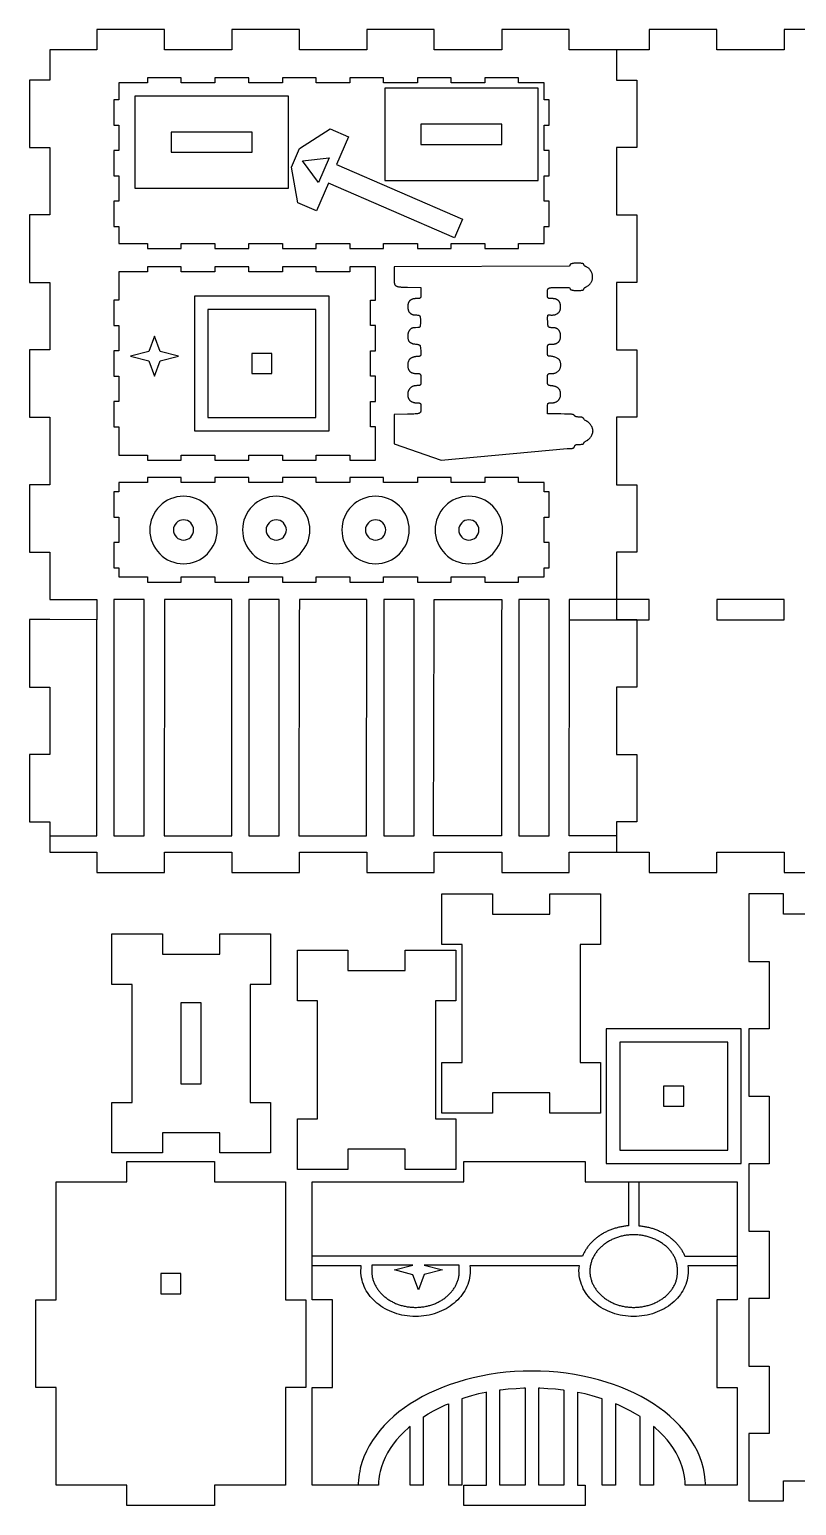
# Model space of a CAD drawing. Extents: x 17 to 1181, y 17 to 892.
# Drawn here: x 17 to 471, y 17 to 892 of the extents above; entities that cross this region are included whole.
import ezdxf

# ---------------------------------------------------------------- set-up
doc = ezdxf.new("R2010")
doc.units = 0
for name, color, linetype in [('CUT_FIRST', 105, 'CONTINUOUS'), ('CUT_LAST', 18, 'CONTINUOUS'), ('ENGRAVE', 30, 'CONTINUOUS')]:
    doc.layers.add(name, color=color, linetype=linetype)

msp = doc.modelspace()

# ---------------------------------------------------------------- linework, layer by layer
at = {"layer": 'CUT_FIRST'}
for points in [[(66.64, 850.27), (66.64, 835.27), (69.64, 835.27), (69.64, 820.27), (66.64, 820.27), (66.64, 805.27), (69.64, 805.27), (69.64, 790.27), (66.64, 790.27), (66.64, 775.27), (69.64, 775.27), (69.64, 765.08), (86.64, 765.08), (86.64, 762.08), (106.64, 762.08), (106.64, 765.08), (126.64, 765.08), (126.64, 762.08), (146.64, 762.08), (146.64, 765.08), (166.64, 765.08), (166.64, 762.08), (186.64, 762.08), (186.64, 765.08), (206.64, 765.08), (206.64, 762.08), (226.64, 762.08), (226.64, 765.08), (246.64, 765.08), (246.64, 762.08), (266.64, 762.08), (266.64, 765.08), (286.64, 765.08), (286.64, 762.08), (306.64, 762.08), (306.64, 765.08), (321.77, 765.08), (321.77, 775.27), (324.77, 775.27), (324.77, 790.27), (321.77, 790.27), (321.77, 805.27), (324.77, 805.27), (324.77, 820.27), (321.77, 820.27), (321.77, 835.27), (324.77, 835.27), (324.77, 850.27), (321.77, 850.27), (321.77, 860.46), (306.64, 860.46), (306.64, 863.46), (286.64, 863.46), (286.64, 860.46), (266.64, 860.46), (266.64, 863.46), (246.64, 863.46), (246.64, 860.46), (226.64, 860.46), (226.64, 863.46), (206.64, 863.46), (206.64, 860.46), (186.64, 860.46), (186.64, 863.46), (166.64, 863.46), (166.64, 860.46), (146.64, 860.46), (146.64, 863.46), (126.64, 863.46), (126.64, 860.46), (106.64, 860.46), (106.64, 863.46), (86.64, 863.46), (86.64, 860.46), (69.64, 860.46), (69.64, 850.27)], [(79.16, 797.92), (170.18, 797.92), (170.18, 852.53), (79.16, 852.53)], [(227.26, 802.59), (318.28, 802.59), (318.28, 857.21), (227.26, 857.21)], [(198.75, 811.95), (273.47, 779.59), (268.7, 768.57), (193.99, 800.93), (186.85, 784.41), (175.84, 789.17), (171.96, 810.45), (176.72, 821.47), (194.88, 833.23), (205.89, 828.47)], [(296.77, 835.9), (248.77, 835.9), (248.77, 823.9), (296.77, 823.9)], [(148.67, 831.23), (100.67, 831.23), (100.67, 819.23), (148.67, 819.23)], [(350.78, 654.09), (350.77, 654.26), (350.76, 654.44), (350.73, 654.63), (350.69, 654.82), (350.63, 655.02), (350.57, 655.22), (350.5, 655.43), (350.42, 655.64), (350.23, 656.07), (350.01, 656.51), (349.76, 656.94), (349.49, 657.36), (349.2, 657.78), (348.9, 658.17), (348.58, 658.53), (348.26, 658.87), (348.09, 659.02), (347.93, 659.16), (347.77, 659.3), (347.6, 659.42), (347.44, 659.52), (347.28, 659.62), (347.13, 659.7), (346.97, 659.76), (346.68, 659.89), (346.39, 660.05), (346.12, 660.23), (345.86, 660.42), (345.64, 660.63), (345.44, 660.84), (345.36, 660.95), (345.29, 661.05), (345.24, 661.15), (345.19, 661.25), (345.14, 661.37), (345.07, 661.48), (344.99, 661.58), (344.89, 661.67), (344.77, 661.75), (344.64, 661.83), (344.5, 661.9), (344.34, 661.96), (344.16, 662.02), (343.97, 662.07), (343.76, 662.11), (343.53, 662.14), (343.29, 662.16), (343.04, 662.18), (342.76, 662.19), (342.47, 662.2), (342.19, 662.2), (341.92, 662.21), (341.67, 662.23), (341.43, 662.26), (341.21, 662.29), (341, 662.33), (340.81, 662.37), (340.63, 662.43), (340.46, 662.49), (340.32, 662.55), (340.19, 662.63), (340.07, 662.71), (339.97, 662.8), (339.89, 662.89), (339.82, 662.99), (339.77, 663.1), (339.74, 663.17), (339.7, 663.23), (339.66, 663.29), (339.6, 663.35), (339.53, 663.4), (339.46, 663.45), (339.37, 663.5), (339.27, 663.55), (339.04, 663.63), (338.75, 663.71), (338.4, 663.77), (337.98, 663.82), (337.49, 663.87), (336.92, 663.91), (336.27, 663.94), (335.54, 663.96), (333.78, 663.99), (331.6, 664), (323.78, 664), (323.78, 667.3), (323.78, 668.39), (323.79, 668.83), (323.81, 669.21), (323.85, 669.53), (323.9, 669.8), (323.94, 669.91), (323.98, 670.02), (324.03, 670.11), (324.08, 670.19), (324.14, 670.26), (324.21, 670.33), (324.28, 670.38), (324.37, 670.43), (324.46, 670.47), (324.56, 670.5), (324.8, 670.55), (325.08, 670.58), (325.4, 670.6), (326.2, 670.6), (326.5, 670.61), (326.79, 670.63), (327.07, 670.66), (327.34, 670.7), (327.61, 670.75), (327.88, 670.81), (328.13, 670.89), (328.38, 670.97), (328.62, 671.07), (328.86, 671.17), (329.08, 671.29), (329.3, 671.41), (329.51, 671.54), (329.71, 671.69), (329.9, 671.84), (330.08, 672), (330.25, 672.17), (330.42, 672.35), (330.57, 672.54), (330.72, 672.73), (330.85, 672.93), (330.97, 673.14), (331.08, 673.36), (331.19, 673.58), (331.28, 673.82), (331.36, 674.05), (331.42, 674.3), (331.48, 674.55), (331.52, 674.81), (331.56, 675.07), (331.57, 675.34), (331.58, 675.61), (331.58, 675.89), (331.56, 676.16), (331.54, 676.43), (331.51, 676.68), (331.46, 676.93), (331.41, 677.17), (331.35, 677.4), (331.28, 677.62), (331.2, 677.84), (331.11, 678.05), (331.01, 678.25), (330.9, 678.44), (330.78, 678.62), (330.65, 678.8), (330.51, 678.96), (330.36, 679.12), (330.2, 679.28), (330.03, 679.42), (329.85, 679.56), (329.66, 679.69), (329.46, 679.81), (329.25, 679.92), (329.03, 680.03), (328.8, 680.13), (328.56, 680.22), (328.32, 680.3), (328.06, 680.38), (327.79, 680.45), (327.51, 680.51), (327.22, 680.56), (326.91, 680.61), (326.6, 680.65), (325.67, 680.76), (325.29, 680.82), (324.97, 680.89), (324.83, 680.93), (324.69, 680.97), (324.57, 681.02), (324.47, 681.07), (324.37, 681.14), (324.28, 681.21), (324.2, 681.28), (324.13, 681.37), (324.07, 681.46), (324.01, 681.57), (323.97, 681.68), (323.92, 681.81), (323.89, 681.95), (323.86, 682.1), (323.82, 682.45), (323.79, 682.85), (323.78, 683.33), (323.78, 684.49), (323.78, 685.65), (323.79, 686.13), (323.82, 686.53), (323.85, 686.87), (323.88, 687.02), (323.91, 687.16), (323.95, 687.28), (323.99, 687.39), (324.04, 687.49), (324.1, 687.57), (324.16, 687.65), (324.24, 687.72), (324.32, 687.78), (324.41, 687.83), (324.51, 687.87), (324.62, 687.91), (324.74, 687.94), (324.87, 687.96), (325.17, 687.99), (325.52, 688.01), (326.37, 688.02), (326.75, 688.03), (327.12, 688.06), (327.47, 688.11), (327.82, 688.17), (328.15, 688.26), (328.47, 688.37), (328.78, 688.49), (329.07, 688.63), (329.35, 688.78), (329.62, 688.95), (329.87, 689.13), (330.1, 689.33), (330.33, 689.55), (330.53, 689.77), (330.72, 690.01), (330.9, 690.26), (331.06, 690.53), (331.2, 690.8), (331.32, 691.09), (331.43, 691.38), (331.52, 691.69), (331.59, 692), (331.64, 692.32), (331.67, 692.65), (331.68, 692.99), (331.68, 693.33), (331.65, 693.68), (331.61, 694.03), (331.54, 694.39), (331.45, 694.75), (331.34, 695.12), (331.21, 695.49), (331.15, 695.62), (331.09, 695.74), (331, 695.87), (330.91, 695.99), (330.81, 696.12), (330.69, 696.24), (330.57, 696.36), (330.43, 696.48), (330.13, 696.72), (329.8, 696.94), (329.43, 697.16), (329.05, 697.36), (328.64, 697.54), (328.22, 697.71), (327.79, 697.86), (327.35, 697.98), (326.9, 698.08), (326.46, 698.16), (326.03, 698.21), (325.82, 698.22), (325.61, 698.22), (325, 698.23), (324.76, 698.25), (324.55, 698.28), (324.46, 698.3), (324.37, 698.33), (324.29, 698.37), (324.22, 698.41), (324.16, 698.46), (324.1, 698.52), (324.05, 698.59), (324, 698.67), (323.96, 698.76), (323.93, 698.86), (323.87, 699.1), (323.83, 699.39), (323.8, 699.74), (323.79, 700.15), (323.78, 700.64), (323.78, 701.83), (323.78, 703.01), (323.79, 703.5), (323.82, 703.91), (323.86, 704.26), (323.88, 704.41), (323.92, 704.55), (323.95, 704.67), (324, 704.79), (324.05, 704.89), (324.11, 704.98), (324.18, 705.06), (324.25, 705.13), (324.34, 705.19), (324.43, 705.24), (324.53, 705.28), (324.65, 705.32), (324.77, 705.35), (324.91, 705.37), (325.21, 705.4), (325.57, 705.42), (326.45, 705.43), (326.77, 705.43), (327.08, 705.45), (327.37, 705.47), (327.66, 705.5), (327.93, 705.55), (328.2, 705.6), (328.45, 705.66), (328.7, 705.73), (328.93, 705.82), (329.16, 705.91), (329.37, 706.01), (329.58, 706.12), (329.77, 706.24), (329.96, 706.37), (330.13, 706.51), (330.3, 706.66), (330.46, 706.81), (330.6, 706.98), (330.74, 707.16), (330.86, 707.35), (330.98, 707.54), (331.08, 707.75), (331.18, 707.97), (331.26, 708.19), (331.34, 708.43), (331.4, 708.67), (331.46, 708.93), (331.5, 709.19), (331.54, 709.47), (331.56, 709.75), (331.58, 710.04), (331.58, 710.34), (331.58, 710.59), (331.56, 710.83), (331.54, 711.06), (331.51, 711.29), (331.47, 711.52), (331.42, 711.74), (331.36, 711.96), (331.29, 712.17), (331.22, 712.38), (331.14, 712.58), (331.05, 712.78), (330.96, 712.97), (330.85, 713.15), (330.74, 713.33), (330.63, 713.5), (330.51, 713.66), (330.38, 713.82), (330.24, 713.96), (330.1, 714.1), (329.95, 714.24), (329.8, 714.36), (329.64, 714.48), (329.48, 714.58), (329.32, 714.68), (329.14, 714.77), (328.97, 714.85), (328.79, 714.91), (328.6, 714.97), (328.41, 715.02), (328.22, 715.06), (328.03, 715.08), (327.83, 715.1), (326.53, 715.16), (326.02, 715.19), (325.57, 715.24), (325.38, 715.26), (325.2, 715.3), (325.04, 715.34), (324.9, 715.38), (324.77, 715.44), (324.65, 715.5), (324.55, 715.58), (324.45, 715.66), (324.37, 715.76), (324.3, 715.86), (324.24, 715.98), (324.18, 716.12), (324.14, 716.27), (324.1, 716.43), (324.06, 716.61), (324.04, 716.81), (323.99, 717.26), (323.96, 717.79), (323.9, 719.12), (323.86, 720.1), (323.85, 720.9), (323.86, 721.25), (323.87, 721.55), (323.9, 721.82), (323.93, 722.05), (323.97, 722.25), (324.01, 722.42), (324.07, 722.55), (324.14, 722.66), (324.21, 722.73), (324.3, 722.78), (324.39, 722.8), (324.5, 722.8), (324.91, 722.75), (325.32, 722.72), (325.71, 722.69), (326.1, 722.68), (326.47, 722.69), (326.83, 722.7), (327.17, 722.73), (327.51, 722.78), (327.83, 722.83), (328.14, 722.9), (328.44, 722.98), (328.72, 723.08), (328.99, 723.19), (329.25, 723.31), (329.5, 723.44), (329.73, 723.58), (329.95, 723.74), (330.16, 723.91), (330.35, 724.09), (330.53, 724.29), (330.7, 724.49), (330.85, 724.71), (330.99, 724.94), (331.11, 725.18), (331.22, 725.43), (331.31, 725.7), (331.4, 725.98), (331.46, 726.26), (331.51, 726.56), (331.55, 726.87), (331.57, 727.2), (331.58, 727.53), (331.58, 727.83), (331.56, 728.13), (331.54, 728.41), (331.5, 728.68), (331.46, 728.95), (331.4, 729.2), (331.34, 729.45), (331.26, 729.68), (331.18, 729.91), (331.08, 730.12), (330.98, 730.33), (330.86, 730.53), (330.74, 730.71), (330.6, 730.89), (330.46, 731.06), (330.3, 731.22), (330.13, 731.37), (329.96, 731.51), (329.77, 731.64), (329.58, 731.76), (329.37, 731.87), (329.16, 731.97), (328.93, 732.06), (328.7, 732.14), (328.45, 732.21), (328.2, 732.27), (327.93, 732.33), (327.66, 732.37), (327.37, 732.4), (327.08, 732.43), (326.77, 732.44), (326.45, 732.45), (325.57, 732.45), (325.21, 732.47), (324.91, 732.5), (324.77, 732.52), (324.65, 732.55), (324.53, 732.58), (324.43, 732.62), (324.34, 732.67), (324.25, 732.72), (324.18, 732.79), (324.11, 732.86), (324.05, 732.94), (324, 733.03), (323.95, 733.14), (323.92, 733.25), (323.88, 733.38), (323.86, 733.52), (323.82, 733.84), (323.79, 734.22), (323.78, 734.66), (323.78, 735.75), (323.78, 736.33), (323.79, 736.84), (323.82, 737.28), (323.84, 737.48), (323.88, 737.66), (323.92, 737.83), (323.97, 737.98), (324.04, 738.12), (324.12, 738.24), (324.21, 738.36), (324.32, 738.46), (324.45, 738.56), (324.59, 738.64), (324.76, 738.71), (324.94, 738.77), (325.14, 738.83), (325.37, 738.88), (325.62, 738.92), (325.9, 738.95), (326.53, 739), (327.28, 739.03), (328.16, 739.04), (330.32, 739.05), (336.86, 739.05), (337.2, 738.15), (337.23, 738.09), (337.27, 738.03), (337.32, 737.98), (337.37, 737.93), (337.52, 737.83), (337.69, 737.73), (337.9, 737.65), (338.14, 737.57), (338.4, 737.49), (338.69, 737.43), (338.99, 737.37), (339.32, 737.32), (339.66, 737.28), (340.01, 737.24), (340.37, 737.22), (340.74, 737.2), (341.48, 737.18), (341.85, 737.18), (342.22, 737.19), (342.58, 737.21), (342.93, 737.23), (343.27, 737.26), (343.59, 737.3), (343.89, 737.35), (344.18, 737.4), (344.44, 737.46), (344.68, 737.53), (344.88, 737.61), (345.06, 737.7), (345.2, 737.79), (345.26, 737.84), (345.3, 737.89), (345.34, 737.94), (345.37, 737.99), (345.38, 738.05), (345.39, 738.11), (345.4, 738.2), (345.41, 738.29), (345.44, 738.38), (345.48, 738.47), (345.52, 738.56), (345.58, 738.65), (345.64, 738.74), (345.72, 738.82), (345.88, 738.98), (346.07, 739.12), (346.17, 739.18), (346.27, 739.23), (346.38, 739.28), (346.5, 739.32), (346.62, 739.36), (346.75, 739.42), (347.04, 739.58), (347.36, 739.78), (347.7, 740.02), (348.05, 740.29), (348.4, 740.59), (348.74, 740.9), (349.05, 741.21), (349.3, 741.5), (349.53, 741.81), (349.73, 742.13), (349.91, 742.46), (350.07, 742.81), (350.2, 743.16), (350.31, 743.53), (350.39, 743.9), (350.46, 744.28), (350.5, 744.66), (350.52, 745.04), (350.51, 745.43), (350.49, 745.82), (350.45, 746.2), (350.38, 746.59), (350.3, 746.97), (350.19, 747.34), (350.07, 747.71), (349.93, 748.07), (349.76, 748.42), (349.58, 748.76), (349.39, 749.09), (349.17, 749.4), (348.94, 749.7), (348.69, 749.98), (348.42, 750.25), (348.14, 750.5), (347.84, 750.72), (347.53, 750.92), (347.2, 751.1), (346.85, 751.26), (346.68, 751.33), (346.5, 751.39), (346.38, 751.43), (346.27, 751.48), (346.17, 751.53), (346.07, 751.59), (345.88, 751.73), (345.72, 751.89), (345.64, 751.97), (345.58, 752.06), (345.52, 752.15), (345.48, 752.24), (345.44, 752.33), (345.41, 752.42), (345.4, 752.51), (345.39, 752.6), (345.39, 752.66), (345.37, 752.72), (345.34, 752.77), (345.31, 752.82), (345.26, 752.87), (345.2, 752.92), (345.07, 753.01), (344.89, 753.1), (344.69, 753.17), (344.46, 753.24), (344.2, 753.3), (343.92, 753.36), (343.62, 753.4), (343.3, 753.44), (342.97, 753.48), (342.62, 753.5), (342.26, 753.52), (341.53, 753.53), (340.79, 753.51), (340.42, 753.49), (340.06, 753.46), (339.71, 753.43), (339.37, 753.39), (339.04, 753.34), (338.73, 753.28), (338.44, 753.21), (338.17, 753.14), (337.92, 753.07), (337.7, 752.98), (337.51, 752.89), (337.35, 752.79), (337.23, 752.68), (337.18, 752.62), (337.14, 752.56), (336.64, 751.67), (232.81, 751.36), (232.81, 745.36), (232.81, 744.3), (232.83, 743.37), (232.84, 742.96), (232.86, 742.57), (232.9, 742.21), (232.94, 741.88), (232.99, 741.58), (233.05, 741.3), (233.13, 741.04), (233.23, 740.81), (233.35, 740.6), (233.48, 740.41), (233.63, 740.23), (233.81, 740.08), (234, 739.94), (234.23, 739.82), (234.48, 739.72), (234.75, 739.63), (235.06, 739.55), (235.4, 739.48), (235.77, 739.42), (236.17, 739.37), (236.61, 739.33), (237.08, 739.3), (238.14, 739.25), (240.77, 739.18), (248.72, 739.02), (248.72, 735.73), (248.72, 734.65), (248.71, 734.21), (248.68, 733.83), (248.64, 733.51), (248.61, 733.37), (248.58, 733.25), (248.54, 733.13), (248.5, 733.03), (248.45, 732.94), (248.39, 732.86), (248.32, 732.78), (248.25, 732.72), (248.16, 732.67), (248.07, 732.62), (247.97, 732.58), (247.85, 732.55), (247.59, 732.5), (247.29, 732.47), (246.93, 732.45), (246.04, 732.45), (245.73, 732.44), (245.42, 732.43), (245.13, 732.4), (244.84, 732.37), (244.57, 732.33), (244.3, 732.27), (244.05, 732.21), (243.8, 732.14), (243.57, 732.06), (243.34, 731.97), (243.12, 731.87), (242.92, 731.76), (242.72, 731.64), (242.54, 731.51), (242.36, 731.37), (242.2, 731.22), (242.04, 731.06), (241.9, 730.89), (241.76, 730.71), (241.64, 730.53), (241.52, 730.33), (241.42, 730.12), (241.32, 729.91), (241.24, 729.68), (241.16, 729.45), (241.1, 729.2), (241.04, 728.95), (241, 728.68), (240.96, 728.41), (240.94, 728.13), (240.92, 727.83), (240.92, 727.53), (240.92, 727.28), (240.94, 727.03), (240.96, 726.78), (240.99, 726.55), (241.03, 726.31), (241.08, 726.09), (241.14, 725.86), (241.21, 725.65), (241.29, 725.44), (241.37, 725.24), (241.46, 725.04), (241.56, 724.85), (241.67, 724.67), (241.79, 724.49), (241.91, 724.32), (242.04, 724.16), (242.18, 724.01), (242.32, 723.87), (242.47, 723.73), (242.63, 723.6), (242.79, 723.48), (242.96, 723.37), (243.14, 723.27), (243.32, 723.17), (243.51, 723.09), (243.7, 723.01), (243.9, 722.95), (244.1, 722.89), (244.31, 722.85), (244.53, 722.81), (244.75, 722.79), (244.97, 722.77), (246.14, 722.72), (246.62, 722.69), (247.02, 722.65), (247.19, 722.62), (247.35, 722.58), (247.5, 722.54), (247.63, 722.5), (247.75, 722.44), (247.86, 722.38), (247.95, 722.31), (248.04, 722.23), (248.11, 722.14), (248.17, 722.03), (248.23, 721.92), (248.27, 721.79), (248.31, 721.64), (248.34, 721.49), (248.39, 721.12), (248.41, 720.69), (248.42, 720.19), (248.42, 718.94), (248.42, 717.8), (248.41, 717.33), (248.39, 716.93), (248.36, 716.58), (248.32, 716.29), (248.27, 716.04), (248.21, 715.84), (248.17, 715.76), (248.12, 715.68), (248.08, 715.61), (248.02, 715.55), (247.97, 715.5), (247.9, 715.46), (247.83, 715.42), (247.76, 715.38), (247.59, 715.33), (247.4, 715.3), (247.17, 715.28), (246.92, 715.26), (245.55, 715.19), (244.37, 715.11), (244.2, 715.09), (244.02, 715.06), (243.85, 715.02), (243.68, 714.97), (243.52, 714.9), (243.35, 714.83), (243.2, 714.75), (243.04, 714.65), (242.89, 714.55), (242.74, 714.44), (242.59, 714.32), (242.45, 714.19), (242.32, 714.05), (242.19, 713.91), (242.06, 713.76), (241.94, 713.6), (241.83, 713.43), (241.72, 713.26), (241.61, 713.08), (241.52, 712.9), (241.42, 712.71), (241.34, 712.51), (241.26, 712.31), (241.19, 712.11), (241.13, 711.9), (241.08, 711.68), (241.03, 711.47), (240.99, 711.25), (240.96, 711.03), (240.94, 710.8), (240.92, 710.57), (240.92, 710.35), (240.93, 709.75), (240.95, 709.48), (240.97, 709.21), (241, 708.95), (241.04, 708.71), (241.09, 708.48), (241.15, 708.25), (241.21, 708.04), (241.28, 707.84), (241.37, 707.64), (241.46, 707.46), (241.56, 707.29), (241.66, 707.12), (241.78, 706.97), (241.91, 706.82), (242.05, 706.68), (242.2, 706.55), (242.36, 706.43), (242.53, 706.32), (242.71, 706.21), (242.9, 706.11), (243.11, 706.02), (243.32, 705.93), (243.55, 705.85), (243.79, 705.78), (244.04, 705.71), (244.31, 705.65), (244.59, 705.6), (244.88, 705.55), (245.5, 705.46), (246.46, 705.35), (246.85, 705.28), (247.19, 705.22), (247.34, 705.18), (247.48, 705.13), (247.6, 705.08), (247.72, 705.03), (247.82, 704.97), (247.92, 704.9), (248, 704.82), (248.08, 704.74), (248.15, 704.64), (248.21, 704.54), (248.26, 704.43), (248.31, 704.3), (248.35, 704.17), (248.39, 704.02), (248.45, 703.68), (248.5, 703.28), (248.54, 702.82), (248.6, 701.68), (248.65, 700.6), (248.67, 700.15), (248.67, 699.77), (248.66, 699.44), (248.64, 699.15), (248.6, 698.92), (248.55, 698.73), (248.52, 698.64), (248.48, 698.57), (248.44, 698.5), (248.4, 698.45), (248.35, 698.4), (248.29, 698.35), (248.23, 698.32), (248.16, 698.29), (248.01, 698.24), (247.83, 698.21), (247.63, 698.19), (247.4, 698.18), (246.98, 698.16), (246.58, 698.13), (246.19, 698.1), (245.81, 698.05), (245.45, 698), (245.11, 697.94), (244.78, 697.87), (244.46, 697.79), (244.16, 697.7), (243.87, 697.6), (243.6, 697.5), (243.34, 697.38), (243.1, 697.25), (242.87, 697.12), (242.65, 696.97), (242.45, 696.82), (242.26, 696.65), (242.08, 696.47), (241.92, 696.29), (241.76, 696.09), (241.63, 695.88), (241.5, 695.66), (241.39, 695.43), (241.29, 695.19), (241.2, 694.94), (241.12, 694.68), (241.06, 694.41), (241.01, 694.12), (240.97, 693.82), (240.94, 693.52), (240.92, 693.2), (240.92, 692.87), (240.92, 692.57), (240.94, 692.28), (240.96, 692), (241, 691.74), (241.04, 691.48), (241.1, 691.23), (241.17, 690.99), (241.24, 690.75), (241.33, 690.53), (241.42, 690.32), (241.53, 690.12), (241.65, 689.92), (241.77, 689.74), (241.91, 689.56), (242.05, 689.39), (242.21, 689.24), (242.37, 689.09), (242.55, 688.95), (242.74, 688.82), (242.93, 688.7), (243.14, 688.59), (243.35, 688.49), (243.58, 688.4), (243.81, 688.32), (244.06, 688.25), (244.31, 688.19), (244.58, 688.14), (244.85, 688.09), (245.13, 688.06), (245.43, 688.03), (245.73, 688.02), (246.04, 688.02), (246.93, 688.01), (247.29, 687.99), (247.59, 687.96), (247.73, 687.94), (247.85, 687.91), (247.97, 687.87), (248.07, 687.83), (248.16, 687.77), (248.25, 687.71), (248.32, 687.64), (248.39, 687.57), (248.45, 687.48), (248.5, 687.37), (248.54, 687.26), (248.58, 687.14), (248.61, 687), (248.64, 686.84), (248.68, 686.5), (248.71, 686.08), (248.72, 685.6), (248.72, 684.41), (248.72, 683.22), (248.71, 682.74), (248.68, 682.33), (248.65, 681.98), (248.59, 681.69), (248.56, 681.56), (248.52, 681.45), (248.47, 681.35), (248.42, 681.26), (248.36, 681.18), (248.29, 681.11), (248.21, 681.05), (248.13, 681), (248.04, 680.96), (247.93, 680.92), (247.82, 680.89), (247.7, 680.87), (247.42, 680.83), (247.1, 680.82), (246.29, 680.81), (245.99, 680.8), (245.69, 680.79), (245.39, 680.76), (245.11, 680.72), (244.83, 680.66), (244.56, 680.6), (244.3, 680.53), (244.05, 680.44), (243.81, 680.34), (243.58, 680.24), (243.35, 680.12), (243.13, 679.99), (242.93, 679.85), (242.73, 679.7), (242.54, 679.55), (242.36, 679.38), (242.19, 679.2), (242.03, 679.01), (241.88, 678.82), (241.74, 678.61), (241.61, 678.4), (241.5, 678.17), (241.39, 677.94), (241.29, 677.7), (241.2, 677.45), (241.13, 677.19), (241.07, 676.93), (241.01, 676.65), (240.97, 676.37), (240.94, 676.08), (240.92, 675.78), (240.92, 675.48), (240.92, 675.2), (240.94, 674.92), (240.97, 674.66), (241.01, 674.4), (241.07, 674.15), (241.13, 673.9), (241.21, 673.66), (241.29, 673.44), (241.39, 673.22), (241.5, 673), (241.62, 672.8), (241.75, 672.6), (241.89, 672.41), (242.05, 672.24), (242.21, 672.06), (242.38, 671.9), (242.56, 671.75), (242.75, 671.61), (242.96, 671.47), (243.17, 671.35), (243.39, 671.23), (243.62, 671.12), (243.86, 671.03), (244.11, 670.94), (244.36, 670.86), (244.63, 670.79), (244.9, 670.74), (245.19, 670.69), (245.48, 670.65), (245.78, 670.62), (246.09, 670.61), (246.4, 670.6), (247.17, 670.6), (247.48, 670.58), (247.74, 670.55), (247.86, 670.53), (247.97, 670.5), (248.07, 670.47), (248.16, 670.43), (248.24, 670.38), (248.31, 670.33), (248.37, 670.26), (248.43, 670.19), (248.48, 670.11), (248.53, 670.02), (248.57, 669.92), (248.6, 669.8), (248.65, 669.54), (248.69, 669.22), (248.71, 668.84), (248.72, 668.4), (248.72, 667.32), (248.72, 666.74), (248.71, 666.23), (248.69, 666.01), (248.67, 665.79), (248.64, 665.6), (248.6, 665.42), (248.55, 665.25), (248.48, 665.1), (248.4, 664.96), (248.3, 664.83), (248.19, 664.71), (248.06, 664.6), (247.9, 664.51), (247.73, 664.42), (247.53, 664.35), (247.31, 664.28), (247.06, 664.22), (246.78, 664.17), (246.47, 664.12), (246.14, 664.08), (245.37, 664.01), (244.46, 663.97), (243.39, 663.93), (240.77, 663.87), (232.81, 663.7), (232.81, 646.29), (260.66, 636.65), (335.48, 643.53), (337.49, 643.56), (337.76, 643.57), (338.01, 643.58), (338.24, 643.6), (338.45, 643.63), (338.64, 643.67), (338.82, 643.72), (338.98, 643.78), (339.12, 643.84), (339.25, 643.92), (339.37, 644.01), (339.47, 644.11), (339.56, 644.22), (339.64, 644.34), (339.71, 644.48), (339.76, 644.62), (339.81, 644.79), (339.86, 644.96), (339.92, 645.12), (340, 645.26), (340.08, 645.38), (340.18, 645.49), (340.3, 645.59), (340.43, 645.68), (340.58, 645.75), (340.76, 645.81), (340.96, 645.86), (341.18, 645.9), (341.44, 645.93), (341.72, 645.96), (342.03, 645.97), (342.76, 645.99), (343.36, 646), (343.89, 646.03), (344.13, 646.06), (344.34, 646.1), (344.54, 646.13), (344.72, 646.18), (344.87, 646.23), (345.01, 646.29), (345.12, 646.35), (345.22, 646.42), (345.29, 646.49), (345.35, 646.57), (345.38, 646.65), (345.39, 646.74), (345.4, 646.82), (345.43, 646.91), (345.47, 647), (345.53, 647.09), (345.6, 647.19), (345.69, 647.29), (345.79, 647.4), (345.9, 647.5), (346.16, 647.7), (346.45, 647.91), (346.78, 648.09), (347.13, 648.26), (347.3, 648.34), (347.46, 648.44), (347.63, 648.54), (347.8, 648.66), (347.96, 648.78), (348.13, 648.92), (348.29, 649.06), (348.45, 649.21), (348.77, 649.54), (349.07, 649.9), (349.35, 650.28), (349.62, 650.69), (349.86, 651.1), (350.09, 651.53), (350.28, 651.97), (350.45, 652.41), (350.52, 652.62), (350.59, 652.84), (350.64, 653.06), (350.69, 653.27), (350.73, 653.48), (350.75, 653.69), (350.77, 653.89)], [(66.67, 731.47), (66.67, 716.47), (69.67, 716.47), (69.67, 701.47), (66.67, 701.47), (66.67, 686.47), (69.67, 686.47), (69.67, 671.47), (66.67, 671.47), (66.67, 656.47), (69.67, 656.47), (69.67, 639.57), (86.64, 639.57), (86.64, 636.57), (106.64, 636.57), (106.64, 639.57), (126.64, 639.57), (126.64, 636.57), (146.64, 636.57), (146.64, 639.57), (166.64, 639.57), (166.64, 636.57), (186.64, 636.57), (186.64, 639.57), (206.64, 639.57), (206.64, 636.57), (221.9, 636.57), (221.9, 656.47), (218.9, 656.47), (218.9, 671.47), (221.9, 671.47), (221.9, 686.47), (218.9, 686.47), (218.9, 701.47), (221.9, 701.47), (221.9, 716.47), (218.9, 716.47), (218.9, 731.47), (221.9, 731.47), (221.9, 751.37), (206.64, 751.37), (206.64, 748.37), (186.64, 748.37), (186.64, 751.37), (166.64, 751.37), (166.64, 748.37), (146.64, 748.37), (146.64, 751.37), (126.64, 751.37), (126.64, 748.37), (106.64, 748.37), (106.64, 751.37), (86.64, 751.37), (86.64, 748.37), (69.67, 748.37), (69.67, 731.47)], [(114.42, 653.97), (194.42, 653.97), (194.42, 733.97), (114.42, 733.97)], [(87.35, 701.11), (76.57, 698.29), (87.38, 695.44), (90.78, 686.47), (94.2, 695.46), (104.98, 698.29), (94.18, 701.14), (90.78, 710.1)], [(148.42, 687.97), (160.42, 687.97), (160.42, 699.97), (148.42, 699.97)], [(66.67, 617.82), (66.67, 602.82), (69.67, 602.82), (69.67, 587.82), (66.67, 587.82), (66.67, 572.82), (69.67, 572.82), (69.67, 567.32), (86.64, 567.32), (86.64, 564.32), (106.64, 564.32), (106.64, 567.32), (126.64, 567.32), (126.64, 564.32), (146.64, 564.32), (146.64, 567.32), (166.64, 567.32), (166.64, 564.32), (186.64, 564.32), (186.64, 567.32), (206.64, 567.32), (206.64, 564.32), (226.64, 564.32), (226.64, 567.32), (246.64, 567.32), (246.64, 564.32), (266.64, 564.32), (266.64, 567.32), (286.64, 567.32), (286.64, 564.32), (306.64, 564.32), (306.64, 567.32), (321.74, 567.32), (321.74, 572.82), (324.74, 572.82), (324.74, 587.82), (321.74, 587.82), (321.74, 602.82), (324.74, 602.82), (324.74, 617.82), (321.74, 617.82), (321.74, 623.31), (306.64, 623.31), (306.64, 626.31), (286.64, 626.31), (286.64, 623.31), (266.64, 623.31), (266.64, 626.31), (246.64, 626.31), (246.64, 623.31), (226.64, 623.31), (226.64, 626.31), (206.64, 626.31), (206.64, 623.31), (186.64, 623.31), (186.64, 626.31), (166.64, 626.31), (166.64, 623.31), (146.64, 623.31), (146.64, 626.31), (126.64, 626.31), (126.64, 623.31), (106.64, 623.31), (106.64, 626.31), (86.64, 626.31), (86.64, 623.31), (69.67, 623.31), (69.67, 617.82)], [(96.67, 542), (96.43, 413.75), (136.67, 413.75), (136.67, 542), (136.67, 554), (96.67, 554)], [(176.63, 542), (176.36, 413.75), (216.54, 413.75), (216.67, 554), (176.67, 554)], [(256.6, 542), (256.67, 554), (296.67, 554), (296.6, 542), (296.52, 413.75), (256.28, 413.75)], [(364.67, 554), (336.67, 554), (336.67, 542), (364.67, 542), (384.16, 542), (384.16, 554)], [(464.16, 554), (424.16, 554), (424.16, 542), (464.16, 542)], [(106.46, 314.67), (106.46, 266.67), (118.46, 266.67), (118.46, 314.67)], [(392.62, 253.36), (404.62, 253.36), (404.62, 265.36), (392.62, 265.36)], [(348.98, 157.06), (348.98, 154.21), (348.98, 154.21), (349.04, 153.68), (349.1, 153.16), (349.19, 152.64), (349.28, 152.12), (349.4, 151.61), (349.52, 151.1), (349.66, 150.6), (349.82, 150.1), (349.98, 149.6), (350.16, 149.11), (350.36, 148.63), (350.57, 148.15), (350.79, 147.68), (351.02, 147.21), (351.27, 146.75), (351.53, 146.3), (351.8, 145.85), (352.08, 145.4), (352.37, 144.97), (352.68, 144.53), (353, 144.11), (353.33, 143.69), (353.67, 143.28), (354.02, 142.88), (354.38, 142.48), (354.75, 142.09), (355.13, 141.71), (355.53, 141.34), (355.93, 140.97), (356.34, 140.61), (356.77, 140.26), (357.2, 139.92), (357.64, 139.59), (358.09, 139.26), (358.55, 138.94), (359.02, 138.63), (359.49, 138.33), (359.98, 138.04), (360.47, 137.76), (360.97, 137.49), (361.48, 137.23), (362, 136.98), (362.52, 136.73), (363.05, 136.5), (363.59, 136.27), (364.14, 136.06), (364.69, 135.86), (365.25, 135.67), (365.81, 135.48), (366.38, 135.31), (366.96, 135.15), (367.54, 135), (368.13, 134.86), (368.72, 134.74), (369.32, 134.62), (369.93, 134.52), (370.53, 134.42), (371.15, 134.34), (371.77, 134.28), (372.39, 134.22), (373.01, 134.18), (373.65, 134.14), (374.28, 134.12), (374.92, 134.12), (375.56, 134.12), (376.19, 134.14), (376.82, 134.18), (377.45, 134.22), (378.08, 134.28), (378.7, 134.34), (379.32, 134.42), (379.93, 134.52), (380.54, 134.62), (381.14, 134.74), (381.74, 134.86), (382.34, 135), (382.92, 135.15), (383.51, 135.31), (384.09, 135.48), (384.66, 135.66), (385.22, 135.85), (385.78, 136.06), (386.33, 136.27), (386.88, 136.49), (387.42, 136.72), (387.95, 136.97), (388.47, 137.22), (388.99, 137.48), (389.5, 137.75), (390, 138.04), (390.49, 138.33), (390.97, 138.62), (391.45, 138.93), (391.92, 139.25), (392.37, 139.57), (392.82, 139.91), (393.26, 140.25), (393.68, 140.6), (394.1, 140.96), (394.51, 141.32), (394.91, 141.7), (395.29, 142.08), (395.67, 142.47), (396.03, 142.86), (396.38, 143.27), (396.72, 143.68), (397.05, 144.1), (397.37, 144.52), (397.67, 144.95), (397.97, 145.39), (398.25, 145.83), (398.51, 146.28), (398.77, 146.74), (399.01, 147.2), (399.23, 147.67), (399.45, 148.14), (399.65, 148.62), (399.83, 149.1), (400, 149.59), (400.16, 150.09), (400.3, 150.59), (400.42, 151.09), (400.54, 151.6), (400.63, 152.11), (400.71, 152.63), (400.77, 153.15), (400.82, 153.68), (400.85, 154.21), (400.87, 154.9), (400.88, 155.63), (400.87, 156.37), (400.85, 157.06), (400.82, 157.59), (400.77, 158.11), (400.71, 158.64), (400.63, 159.15), (400.54, 159.67), (400.42, 160.18), (400.3, 160.68), (400.16, 161.18), (400, 161.67), (399.83, 162.16), (399.65, 162.65), (399.45, 163.13), (399.23, 163.6), (399.01, 164.07), (398.77, 164.53), (398.51, 164.99), (398.25, 165.44), (397.97, 165.88), (397.67, 166.32), (397.37, 166.75), (397.05, 167.17), (396.72, 167.59), (396.38, 168), (396.03, 168.4), (395.67, 168.8), (395.29, 169.19), (394.91, 169.57), (394.51, 169.94), (394.1, 170.31), (393.68, 170.67), (393.26, 171.02), (392.82, 171.36), (392.37, 171.69), (391.92, 172.02), (391.45, 172.34), (390.97, 172.64), (390.49, 172.94), (390, 173.23), (389.5, 173.51), (388.99, 173.79), (388.47, 174.05), (387.95, 174.3), (387.42, 174.54), (386.88, 174.78), (386.33, 175), (385.78, 175.21), (385.22, 175.41), (384.66, 175.61), (384.09, 175.79), (383.51, 175.96), (382.92, 176.12), (382.34, 176.27), (381.74, 176.41), (381.14, 176.53), (380.54, 176.65), (379.93, 176.75), (379.32, 176.84), (378.7, 176.92), (378.08, 176.99), (377.45, 177.05), (376.82, 177.09), (376.19, 177.12), (375.56, 177.14), (374.92, 177.15), (374.28, 177.14), (373.65, 177.12), (373.01, 177.09), (372.39, 177.05), (371.77, 176.99), (371.15, 176.92), (370.53, 176.84), (369.93, 176.75), (369.32, 176.65), (368.72, 176.53), (368.13, 176.4), (367.54, 176.27), (366.96, 176.12), (366.38, 175.96), (365.81, 175.78), (365.25, 175.6), (364.69, 175.41), (364.14, 175.21), (363.59, 174.99), (363.05, 174.77), (362.52, 174.54), (362, 174.29), (361.48, 174.04), (360.97, 173.78), (360.47, 173.51), (359.98, 173.22), (359.49, 172.93), (359.02, 172.63), (358.55, 172.33), (358.09, 172.01), (357.64, 171.68), (357.2, 171.35), (356.77, 171.01), (356.34, 170.66), (355.93, 170.3), (355.53, 169.93), (355.13, 169.56), (354.75, 169.18), (354.38, 168.79), (354.02, 168.39), (353.67, 167.99), (353.33, 167.58), (353, 167.16), (352.68, 166.73), (352.37, 166.3), (352.08, 165.87), (351.8, 165.42), (351.53, 164.97), (351.27, 164.52), (351.02, 164.06), (350.79, 163.59), (350.57, 163.12), (350.36, 162.64), (350.16, 162.15), (349.98, 161.66), (349.82, 161.17), (349.66, 160.67), (349.52, 160.17), (349.4, 159.66), (349.28, 159.15), (349.19, 158.63), (349.1, 158.11), (349.04, 157.59), (348.98, 157.06)], [(243.86, 159.2), (219.63, 159.2), (219.63, 154.21), (219.63, 154.21), (219.68, 153.68), (219.75, 153.16), (219.84, 152.64), (219.93, 152.12), (220.04, 151.61), (220.17, 151.1), (220.31, 150.6), (220.46, 150.1), (220.63, 149.6), (220.81, 149.11), (221.01, 148.63), (221.22, 148.15), (221.44, 147.68), (221.67, 147.21), (221.92, 146.75), (222.17, 146.3), (222.44, 145.85), (222.73, 145.4), (223.02, 144.97), (223.33, 144.53), (223.65, 144.11), (223.97, 143.69), (224.31, 143.28), (224.67, 142.88), (225.03, 142.48), (225.4, 142.09), (225.78, 141.71), (226.18, 141.34), (226.58, 140.97), (226.99, 140.61), (227.41, 140.26), (227.85, 139.92), (228.29, 139.59), (228.74, 139.26), (229.2, 138.94), (229.66, 138.63), (230.14, 138.33), (230.63, 138.04), (231.12, 137.76), (231.62, 137.49), (232.13, 137.23), (232.65, 136.98), (233.17, 136.73), (233.7, 136.5), (234.24, 136.27), (234.78, 136.06), (235.34, 135.86), (235.89, 135.67), (236.46, 135.48), (237.03, 135.31), (237.61, 135.15), (238.19, 135), (238.78, 134.86), (239.37, 134.74), (239.97, 134.62), (240.57, 134.52), (241.18, 134.42), (241.8, 134.34), (242.41, 134.28), (243.04, 134.22), (243.66, 134.18), (244.29, 134.14), (244.93, 134.12), (245.57, 134.12), (246.2, 134.12), (246.84, 134.14), (247.47, 134.18), (248.09, 134.22), (248.72, 134.28), (249.33, 134.34), (249.95, 134.42), (250.56, 134.52), (251.16, 134.62), (251.76, 134.74), (252.35, 134.86), (252.94, 135), (253.52, 135.15), (254.1, 135.31), (254.67, 135.48), (255.24, 135.67), (255.8, 135.86), (256.35, 136.06), (256.89, 136.27), (257.43, 136.5), (257.96, 136.73), (258.49, 136.98), (259, 137.23), (259.51, 137.49), (260.01, 137.76), (260.51, 138.04), (260.99, 138.33), (261.47, 138.63), (261.93, 138.94), (262.39, 139.26), (262.84, 139.59), (263.29, 139.92), (263.72, 140.26), (264.14, 140.61), (264.55, 140.97), (264.96, 141.34), (265.35, 141.71), (265.73, 142.09), (266.1, 142.48), (266.47, 142.88), (266.82, 143.28), (267.16, 143.69), (267.49, 144.11), (267.8, 144.53), (268.11, 144.97), (268.4, 145.4), (268.69, 145.85), (268.96, 146.3), (269.22, 146.75), (269.46, 147.21), (269.7, 147.68), (269.92, 148.15), (270.12, 148.63), (270.32, 149.11), (270.5, 149.6), (270.67, 150.1), (270.82, 150.6), (270.96, 151.1), (271.09, 151.61), (271.2, 152.12), (271.3, 152.64), (271.38, 153.16), (271.45, 153.68), (271.5, 154.21), (271.5, 159.2), (250.68, 159.2), (250.68, 159.2), (261.48, 156.35), (250.7, 153.52), (247.28, 144.53), (243.88, 153.5), (233.07, 156.35), (243.85, 159.18)], [(94.44, 142.14), (106.44, 142.14), (106.44, 154.14), (94.44, 154.14)]]:
    msp.add_lwpolyline(points, close=True, dxfattribs=at)
for points in [[(127.99, 595.22, 0.414214), (107.99, 615.22, 0.414214), (87.99, 595.22, 0.414214), (107.99, 575.22, 0.414214)], [(162.95, 575.22, 0.414214), (182.95, 595.22, 0.414214), (162.95, 615.22, 0.414214), (142.95, 595.22, 0.414214)], [(241.86, 595.22, 0.414214), (221.86, 615.22, 0.414214), (201.86, 595.22, 0.414214), (221.86, 575.22, 0.414214)], [(297.17, 595.22, 0.414214), (277.17, 615.22, 0.414214), (257.17, 595.22, 0.414214), (277.17, 575.22, 0.414214)], [(113.99, 595.22, 0.414214), (107.99, 601.22, 0.414214), (101.99, 595.22, 0.414214), (107.99, 589.22, 0.414214)], [(162.95, 589.22, 0.414214), (168.95, 595.22, 0.414214), (162.95, 601.22, 0.414214), (156.95, 595.22, 0.414214)], [(227.86, 595.22, 0.414214), (221.86, 601.22, 0.414214), (215.86, 595.22, 0.414214), (221.86, 589.22, 0.414214)], [(283.17, 595.22, 0.414214), (277.17, 601.22, 0.414214), (271.17, 595.22, 0.414214), (277.17, 589.22, 0.414214)]]:
    msp.add_lwpolyline(points, format="xyb", close=True, dxfattribs=at)
at = {"layer": 'CUT_LAST'}
for points in [[(364.67, 880.04), (336.67, 880.04), (336.67, 892.04), (296.67, 892.04), (296.67, 880.04), (256.67, 880.04), (256.67, 892.04), (216.67, 892.04), (216.67, 880.04), (176.67, 880.04), (176.67, 892.04), (136.67, 892.04), (136.67, 880.04), (96.67, 880.04), (96.67, 892.04), (56.67, 892.04), (56.67, 880.04), (28.67, 880.04), (28.67, 862.04), (16.67, 862.04), (16.67, 822.04), (28.67, 822.04), (28.67, 782.04), (16.67, 782.04), (16.67, 742.04), (28.67, 742.04), (28.67, 702.04), (16.67, 702.04), (16.67, 662.04), (28.67, 662.04), (28.67, 622.04), (16.67, 622.04), (16.67, 582.04), (28.67, 582.04), (28.67, 566.06), (28.67, 554), (56.67, 554), (56.67, 542), (28.67, 542.02), (16.67, 542.04), (16.67, 502.04), (28.67, 502.04), (28.67, 488.29), (28.67, 476.29), (28.67, 462.04), (16.67, 462.04), (16.67, 422.04), (28.67, 422.04), (28.67, 404.04), (56.67, 404.04), (56.67, 392.04), (96.67, 392.04), (96.67, 404.04), (136.67, 404.04), (136.67, 392.04), (176.67, 392.04), (176.67, 404.04), (216.67, 404.04), (216.67, 392.04), (256.67, 392.04), (256.67, 404.04), (296.67, 404.04), (296.67, 392.04), (336.67, 392.04), (336.67, 404.04), (364.67, 404.04)], [(504.16, 892.04), (464.16, 892.04), (464.16, 880.04), (424.16, 880.04), (424.16, 892.04), (384.16, 892.04), (384.16, 880.04), (376.67, 880.04), (364.67, 880.04), (364.67, 862.04), (376.67, 862.04), (376.67, 822.04), (364.67, 822.04), (364.67, 782.04), (376.67, 782.04), (376.67, 742.04), (364.67, 742.04), (364.67, 702.04), (376.67, 702.04), (376.67, 662.04), (364.67, 662.04), (364.67, 622.04), (376.67, 622.04), (376.67, 582.04), (364.67, 582.04), (364.67, 542.04), (376.67, 542.04), (376.67, 502.04), (364.67, 502.04), (364.67, 488.29), (364.67, 476.29), (364.67, 462.04), (376.67, 462.04), (376.67, 422.04), (364.67, 422.04), (364.67, 404.04), (376.67, 404.04), (384.16, 404.04), (384.16, 392.04), (424.16, 392.04), (424.16, 404.04), (464.16, 404.04), (464.16, 392.04), (504.16, 392.04)], [(503.72, 367.3), (463.72, 367.3), (463.72, 379.3), (443.21, 379.3), (443.21, 339.3), (455.21, 339.3), (455.21, 299.3), (443.21, 299.3), (443.21, 259.3), (455.21, 259.3), (455.21, 219.3), (443.21, 219.3), (443.21, 179.3), (455.21, 179.3), (455.21, 139.3), (443.21, 139.3), (443.21, 99.3), (455.21, 99.3), (455.21, 59.3), (443.21, 59.3), (443.21, 19.3), (463.72, 19.3), (463.72, 31.3), (503.72, 31.3)], [(223.57, 28.6), (184.22, 28.6), (184.22, 55.39), (184.22, 86.6), (196.22, 86.6), (196.22, 114.74), (196.22, 138.6), (184.22, 138.6), (184.22, 179.96), (184.22, 208.6), (274.22, 208.6), (274.22, 220.6), (346.22, 220.6), (346.22, 208.6), (436.22, 208.6), (436.22, 179.96), (436.22, 138.6), (424.22, 138.6), (424.22, 114.74), (424.22, 86.6), (436.22, 86.6), (436.22, 55.39), (436.22, 28.6), (405.47, 28.6), (405.46, 29.4), (405.37, 30.88), (405.23, 32.34), (405.03, 33.77), (404.47, 36.68), (403.69, 39.52), (402.7, 42.31), (401.5, 45.06), (400.1, 47.75), (398.5, 50.38), (396.72, 52.96), (394.74, 55.47), (392.58, 57.91), (390.24, 60.29), (387.73, 62.58), (386.7, 63.44), (386.7, 28.6), (378.7, 28.6), (378.7, 69.3), (376.06, 70.94), (372.76, 72.8), (369.32, 74.56), (365.75, 76.21), (364.16, 76.87), (364.16, 28.6), (356.16, 28.6), (356.16, 79.87), (354.28, 80.5), (350.23, 81.69), (346.07, 82.76), (341.82, 83.69), (341.54, 83.75), (341.54, 28.6), (346.22, 28.6), (346.22, 16.6), (274.22, 16.6), (274.22, 28.6), (287.58, 28.6), (287.58, 83.76), (287.23, 83.69), (282.97, 82.76), (278.81, 81.69), (274.76, 80.5), (273.04, 79.93), (273.04, 28.6), (265.04, 28.6)], [(250.27, 28.6), (250.27, 69.25), (252.99, 70.94), (256.29, 72.8), (259.72, 74.56), (263.3, 76.21), (265.04, 76.94), (265.04, 28.6)], [(242.27, 28.6), (242.27, 63.37), (241.32, 62.58), (238.8, 60.29), (236.47, 57.91), (234.31, 55.47), (232.33, 52.96), (230.54, 50.38), (228.94, 47.75), (227.55, 45.06), (226.35, 42.31), (225.36, 39.52), (224.57, 36.66), (224.27, 35.25), (224.01, 33.8), (223.82, 32.34), (223.67, 30.88), (223.59, 29.4), (223.57, 28.6)], [(250.27, 28.6), (242.27, 28.6)]]:
    msp.add_lwpolyline(points, dxfattribs=at)
for points in [[(343.23, 249.36), (325.23, 249.36), (325.23, 261.36), (291.23, 261.36), (291.23, 249.36), (273.23, 249.36), (261.23, 249.36), (261.23, 279.36), (273.23, 279.36), (273.23, 349.36), (261.23, 349.36), (261.23, 379.36), (291.23, 379.36), (291.23, 367.36), (325.23, 367.36), (325.23, 379.36), (355.23, 379.36), (355.23, 349.36), (343.23, 349.36), (343.23, 279.36), (355.23, 279.36), (355.23, 249.36)], [(77.46, 355.67), (95.46, 355.67), (95.46, 343.67), (129.46, 343.67), (129.46, 355.67), (147.46, 355.67), (159.46, 355.67), (159.46, 325.67), (147.46, 325.67), (147.46, 255.67), (159.46, 255.67), (159.46, 225.67), (129.46, 225.67), (129.46, 237.67), (95.46, 237.67), (95.46, 225.67), (65.46, 225.67), (65.46, 255.67), (77.46, 255.67), (77.46, 325.67), (65.46, 325.67), (65.46, 355.67)], [(175.48, 345.95), (187.48, 345.95), (205.48, 345.95), (205.48, 333.95), (239.48, 333.95), (239.48, 345.95), (257.48, 345.95), (269.48, 345.95), (269.48, 315.95), (257.48, 315.95), (257.48, 245.95), (269.48, 245.95), (269.48, 215.95), (239.48, 215.95), (239.48, 227.95), (205.48, 227.95), (205.48, 215.95), (175.48, 215.95), (175.48, 245.95), (187.48, 245.95), (187.48, 315.95), (175.48, 315.95)], [(358.62, 219.36), (438.62, 219.36), (438.62, 299.36), (358.62, 299.36)], [(32.44, 55.39), (32.44, 86.6), (20.44, 86.6), (20.44, 114.74), (20.44, 138.6), (32.44, 138.6), (32.44, 179.96), (32.44, 196.6), (32.44, 208.6), (74.41, 208.6), (74.41, 220.6), (126.41, 220.6), (126.41, 208.6), (126.41, 208.6), (134.41, 208.6), (168.44, 208.6), (168.44, 196.6), (168.44, 196.6), (168.44, 179.96), (168.44, 138.6), (180.44, 138.6), (180.44, 114.74), (180.44, 86.6), (168.44, 86.6), (168.44, 55.39), (168.44, 28.6), (126.41, 28.6), (126.41, 16.6), (74.41, 16.6), (74.41, 28.6), (32.44, 28.6)], [(295.58, 28.6), (295.58, 85.1), (296.02, 85.17), (300.53, 85.69), (305.13, 86.07), (309.79, 86.3), (310.56, 86.31), (310.56, 28.6)], [(318.56, 28.6), (318.56, 86.31), (319.25, 86.3), (323.92, 86.07), (328.51, 85.69), (333.03, 85.17), (333.54, 85.09), (333.54, 28.6)]]:
    msp.add_lwpolyline(points, close=True, dxfattribs=at)
at = {"layer": 'ENGRAVE'}
for points in [[(194.41, 816), (188.07, 801.32), (178.52, 814.16)], [(122.42, 725.97), (122.42, 661.97), (186.42, 661.97), (186.42, 725.97)], [(66.72, 413.75), (84.72, 413.75), (84.72, 554.06), (66.72, 554.06)], [(146.72, 413.75), (164.72, 413.75), (164.72, 554.06), (146.72, 554.06)], [(226.72, 413.75), (244.72, 413.75), (244.72, 554.06), (226.72, 554.06)], [(306.72, 413.75), (324.72, 413.75), (324.72, 554.06), (306.72, 554.06)], [(366.62, 291.36), (366.62, 227.36), (430.62, 227.36), (430.62, 291.36)]]:
    msp.add_lwpolyline(points, close=True, dxfattribs=at)
for points in [[(28.67, 413.75), (56.67, 413.75), (56.67, 542)], [(364.67, 413.75), (336.67, 413.75), (336.91, 542)], [(371.87, 208.6), (371.87, 182.49), (371.28, 182.44), (370.69, 182.38), (370.11, 182.32), (369.53, 182.24), (368.95, 182.15), (368.38, 182.06), (367.81, 181.96), (367.24, 181.85), (366.68, 181.73), (366.12, 181.6), (365.56, 181.46), (365.01, 181.32), (364.46, 181.17), (363.92, 181.01), (363.38, 180.84), (362.84, 180.66), (362.31, 180.48), (361.79, 180.29), (361.27, 180.09), (360.75, 179.88), (360.24, 179.67), (359.73, 179.45), (359.23, 179.22), (358.74, 178.98), (358.25, 178.74), (357.76, 178.49), (357.28, 178.23), (356.81, 177.97), (356.34, 177.69), (355.88, 177.42), (355.42, 177.13), (354.97, 176.84), (354.53, 176.54), (354.1, 176.24), (353.67, 175.93), (353.24, 175.61), (352.83, 175.29), (352.42, 174.96), (352.01, 174.62), (351.62, 174.28), (351.23, 173.93), (350.85, 173.58), (350.47, 173.22), (350.11, 172.85), (349.75, 172.48), (349.4, 172.1), (349.06, 171.72), (348.72, 171.33), (348.4, 170.94), (348.08, 170.54), (347.77, 170.14), (347.46, 169.73), (347.17, 169.31), (346.89, 168.89), (346.61, 168.47), (346.34, 168.04), (346.09, 167.61), (345.84, 167.17), (345.6, 166.72), (345.37, 166.28), (345.15, 165.82), (344.94, 165.37), (344.74, 164.91), (344.54, 164.44), (184.22, 164.44)], [(377.87, 208.6), (377.87, 182.49), (378.47, 182.44), (379.06, 182.38), (379.66, 182.31), (380.24, 182.24), (380.83, 182.15), (381.41, 182.05), (381.99, 181.95), (382.56, 181.84), (383.13, 181.72), (383.69, 181.59), (384.25, 181.45), (384.81, 181.3), (385.36, 181.15), (385.91, 180.99), (386.45, 180.81), (386.99, 180.64), (387.52, 180.45), (388.05, 180.26), (388.57, 180.05), (389.09, 179.85), (389.6, 179.63), (390.11, 179.4), (390.61, 179.17), (391.11, 178.93), (391.6, 178.69), (392.08, 178.44), (392.56, 178.18), (393.04, 177.91), (393.5, 177.64), (393.96, 177.36), (394.42, 177.07), (394.87, 176.77), (395.31, 176.47), (395.74, 176.17), (396.17, 175.86), (396.59, 175.54), (397.01, 175.21), (397.41, 174.88), (397.81, 174.54), (398.21, 174.2), (398.59, 173.85), (398.97, 173.5), (399.34, 173.14), (399.7, 172.77), (400.06, 172.4), (400.41, 172.03), (400.75, 171.65), (401.08, 171.26), (401.4, 170.87), (401.72, 170.47), (402.02, 170.07), (402.32, 169.66), (402.61, 169.25), (402.89, 168.84), (403.16, 168.42), (403.43, 167.99), (403.68, 167.56), (403.93, 167.13), (404.16, 166.69), (404.39, 166.25), (404.61, 165.8), (404.81, 165.35), (405.01, 164.9), (405.2, 164.44), (436.22, 164.44)], [(436.22, 158.8), (407.04, 158.8), (407.2, 157.52), (407.27, 155.75), (407.23, 154.35), (407.1, 152.97), (406.9, 151.62), (406.61, 150.28), (406.25, 148.97), (405.81, 147.69), (405.29, 146.43), (404.71, 145.2), (404.06, 144), (403.34, 142.84), (402.56, 141.7), (401.72, 140.61), (400.81, 139.55), (399.85, 138.53), (398.83, 137.55), (397.75, 136.61), (396.63, 135.72), (395.45, 134.87), (394.23, 134.07), (392.96, 133.32), (391.64, 132.62), (390.29, 131.97), (388.89, 131.38), (387.46, 130.84), (385.99, 130.36), (384.49, 129.93), (382.95, 129.57), (381.39, 129.27), (379.79, 129.03), (378.18, 128.86), (376.53, 128.76), (374.87, 128.72), (373.21, 128.76), (371.56, 128.86), (369.95, 129.03), (368.35, 129.27), (366.79, 129.57), (365.25, 129.93), (363.75, 130.36), (362.28, 130.84), (360.85, 131.38), (359.45, 131.97), (358.1, 132.62), (356.78, 133.32), (355.51, 134.07), (354.29, 134.87), (353.11, 135.72), (351.99, 136.61), (350.91, 137.55), (349.89, 138.53), (348.93, 139.55), (348.02, 140.61), (347.18, 141.7), (346.4, 142.84), (345.68, 144), (345.03, 145.2), (344.45, 146.43), (343.93, 147.69), (343.5, 148.97), (343.13, 150.28), (342.85, 151.62), (342.64, 152.97), (342.51, 154.35), (342.47, 155.75), (342.54, 157.51), (342.7, 158.8), (277.75, 158.8), (277.9, 157.52), (277.97, 155.75), (277.92, 154.35), (277.8, 152.97), (277.59, 151.62), (277.3, 150.28), (276.94, 148.97), (276.5, 147.69), (275.99, 146.43), (275.41, 145.2), (274.76, 144), (274.04, 142.84), (273.26, 141.7), (272.41, 140.61), (271.51, 139.55), (270.54, 138.53), (269.52, 137.55), (268.45, 136.61), (267.32, 135.72), (266.15, 134.87), (264.92, 134.07), (263.65, 133.32), (262.34, 132.62), (260.98, 131.97), (259.59, 131.38), (258.15, 130.84), (256.68, 130.36), (255.18, 129.93), (253.65, 129.57), (252.08, 129.27), (250.49, 129.03), (248.87, 128.86), (247.23, 128.76), (245.57, 128.72), (243.9, 128.76), (242.26, 128.86), (240.64, 129.03), (239.05, 129.27), (237.48, 129.57), (235.95, 129.93), (234.45, 130.36), (232.98, 130.84), (231.54, 131.38), (230.15, 131.97), (228.79, 132.62), (227.48, 133.32), (226.21, 134.07), (224.98, 134.87), (223.81, 135.72), (222.68, 136.61), (221.61, 137.55), (220.59, 138.53), (219.63, 139.55), (218.72, 140.61), (217.88, 141.7), (217.09, 142.84), (216.37, 144), (215.72, 145.2), (215.14, 146.43), (214.63, 147.69), (214.19, 148.97), (213.83, 150.28), (213.54, 151.62), (213.33, 152.97), (213.21, 154.35), (213.17, 155.75), (213.23, 157.51), (213.39, 158.8), (184.22, 158.8)], [(417.48, 28.6), (417.45, 29.72), (417.35, 31.52), (417.17, 33.31), (416.92, 35.14), (416.25, 38.6), (415.3, 42.05), (414.1, 45.43), (412.66, 48.75), (410.97, 51.98), (409.07, 55.13), (406.94, 58.19), (404.6, 61.16), (402.06, 64.04), (399.33, 66.81), (396.41, 69.48), (393.31, 72.05), (390.04, 74.51), (386.6, 76.85), (383.01, 79.08), (379.27, 81.19), (375.38, 83.18), (371.36, 85.04), (367.2, 86.77), (362.92, 88.37), (358.52, 89.84), (354, 91.17), (349.38, 92.36), (344.65, 93.4), (339.83, 94.29), (334.93, 95.02), (329.93, 95.6), (324.87, 96.02), (319.73, 96.28), (314.52, 96.36), (309.32, 96.28), (304.18, 96.02), (299.11, 95.6), (294.12, 95.02), (289.21, 94.29), (284.39, 93.4), (279.67, 92.36), (275.04, 91.17), (270.53, 89.84), (266.13, 88.37), (261.84, 86.77), (257.69, 85.04), (253.66, 83.18), (249.77, 81.19), (246.03, 79.08), (242.44, 76.85), (239.01, 74.51), (235.74, 72.05), (232.64, 69.48), (229.72, 66.81), (226.98, 64.04), (224.44, 61.16), (222.11, 58.19), (219.98, 55.13), (218.07, 51.98), (216.39, 48.75), (214.94, 45.43), (213.74, 42.05), (212.81, 38.65), (212.42, 36.85), (212.11, 35.09), (211.87, 33.31), (211.7, 31.52), (211.59, 29.72), (211.57, 28.6)]]:
    msp.add_lwpolyline(points, dxfattribs=at)

doc.saveas('drawing.dxf')
